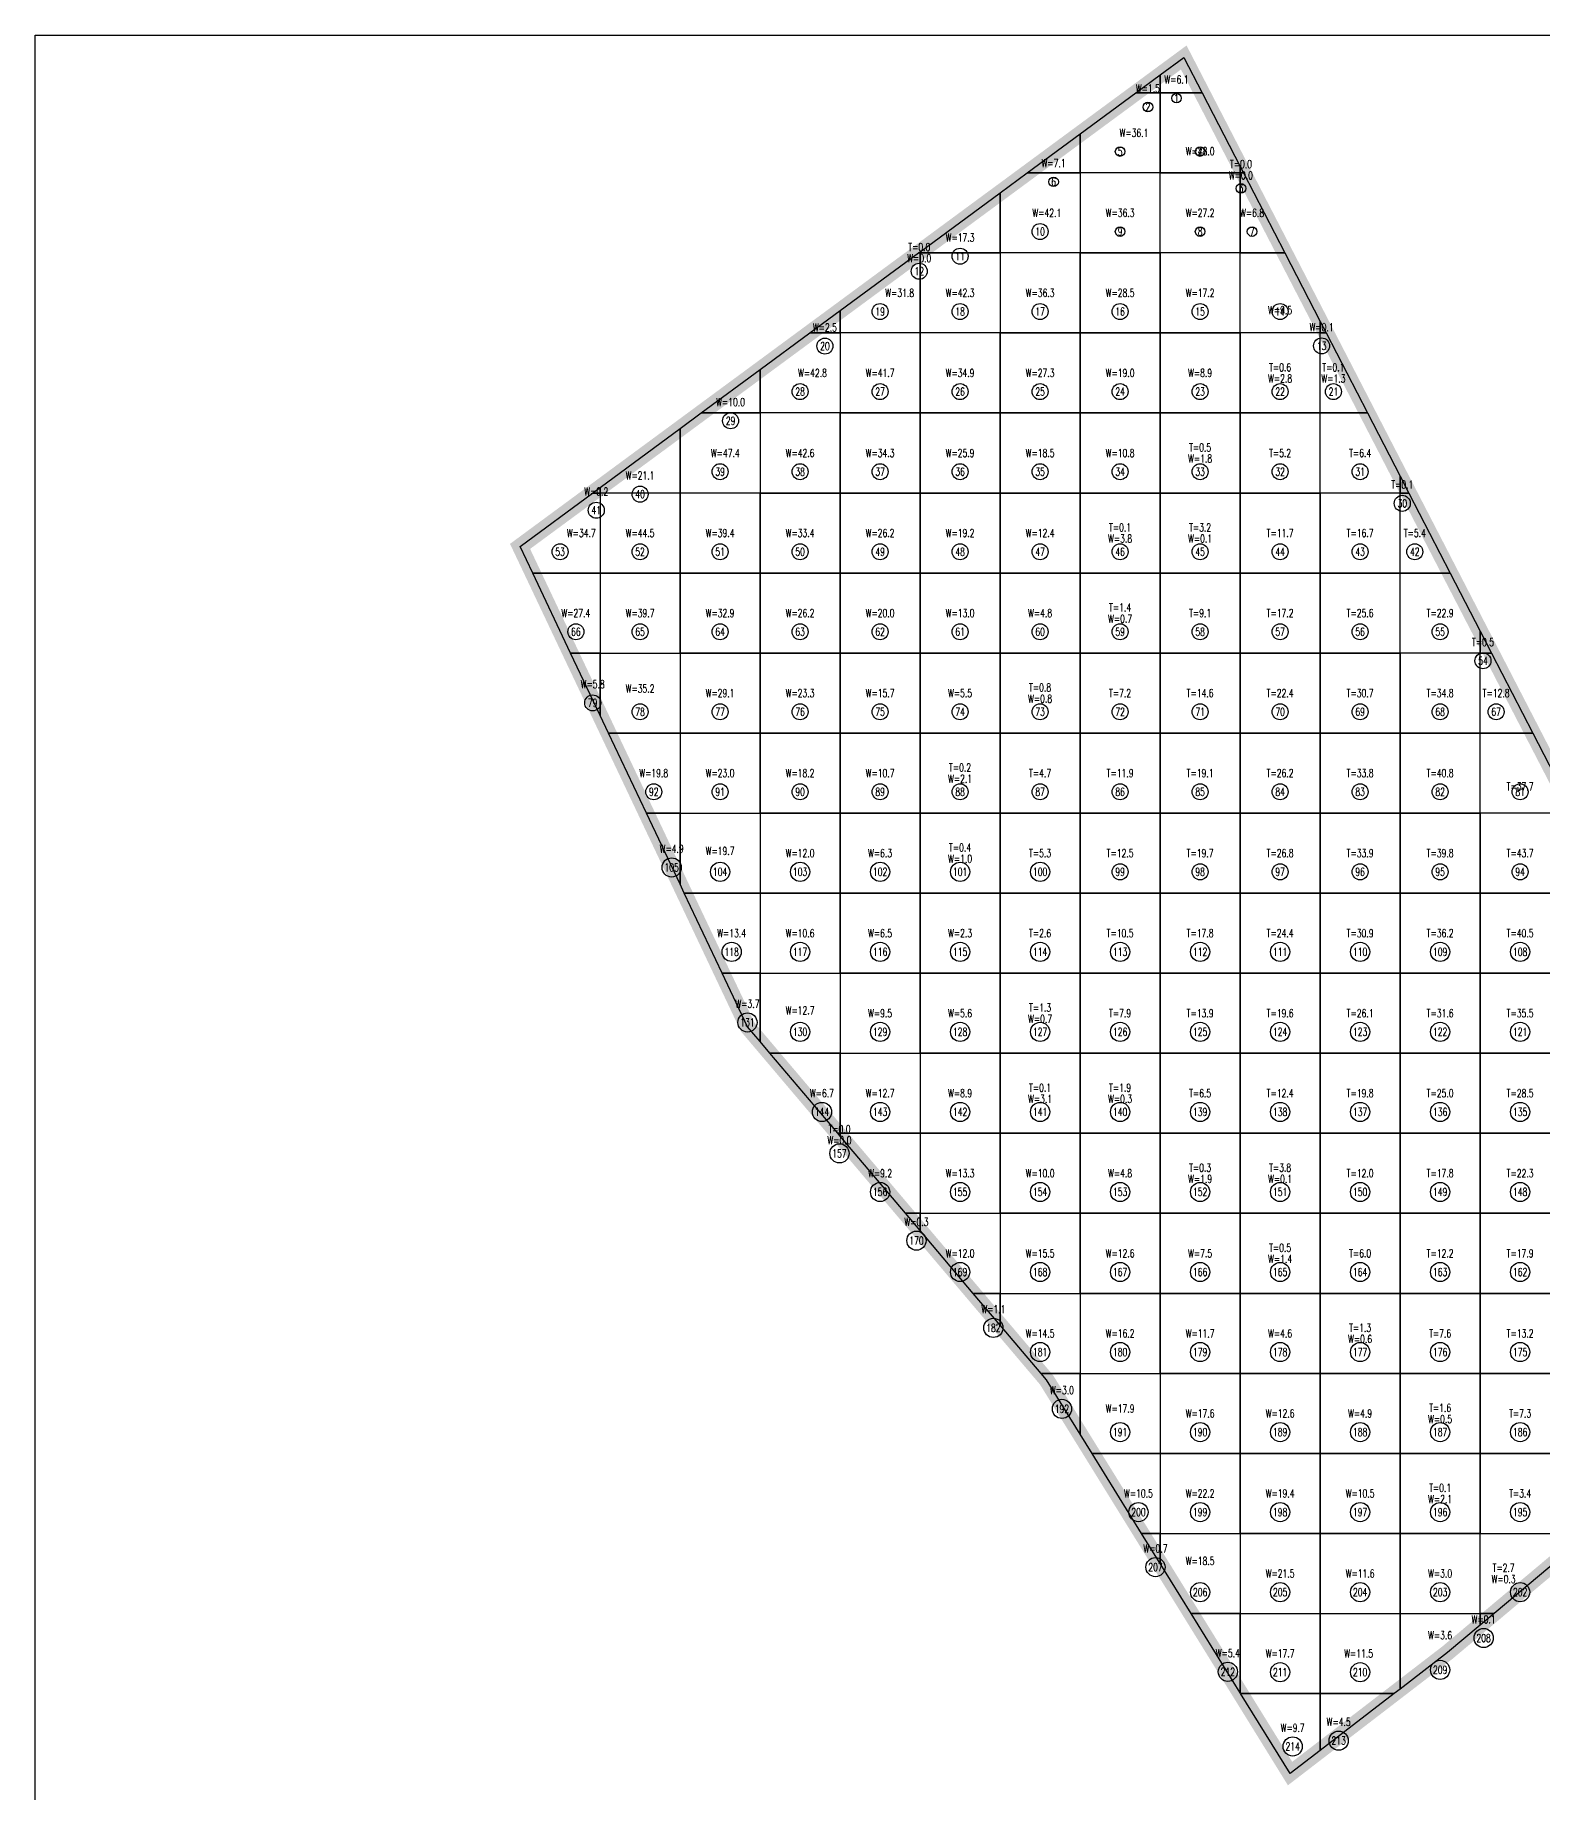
# Model space of a CAD drawing. Extents: x 4283 to 40403, y 1134 to 1764.
# Drawn here: x 20743.5 to 20829.1, y 1572.5 to 1672.4 of the extents above; entities that cross this region are included whole.
import ezdxf
from ezdxf.enums import TextEntityAlignment as Align

# ---------------------------------------------------------------- set-up
doc = ezdxf.new("R2010")
doc.units = 0
for name, color, linetype in [('tdz_25-2方格网', 2, 'Continuous'), ('tdz_25-2方格网计算', 7, 'Continuous'), ('tdz_土方计算图', 7, 'Continuous'), ('tdz_格田', 6, 'Continuous')]:
    doc.layers.add(name, color=color, linetype=linetype)
doc.styles.add('GLandNum', font='txt_____.ttf', dxfattribs={"width": 0.7, "height": 0.5})

msp = doc.modelspace()

# ---------------------------------------------------------------- linework, layer by layer
at = {"layer": 'tdz_25-2方格网', "linetype": 'Continuous'}
for points in [[(20809.755, 1669.08, 3089.878), (20807.374, 1669.08, 3090.095), (20807.374, 1670.1, 3090.1), (20808.717, 1671.089, 3090)], [(20807.374, 1670.1, 3090.1), (20807.374, 1669.08, 3090.095), (20805.989, 1669.08, 3090.204)], [(20805.989, 1669.08, 3090.204), (20807.374, 1669.08, 3090.095), (20807.374, 1664.535, 3090.041), (20802.828, 1664.535, 3090.433), (20802.828, 1666.753, 3090.439)], [(20811.919, 1664.893, 3089.625), (20811.919, 1664.535, 3089.595), (20807.374, 1664.535, 3090.041), (20807.374, 1669.08, 3090.095), (20809.755, 1669.08, 3089.878)], [(20802.828, 1666.753, 3090.439), (20802.828, 1664.535, 3090.433), (20799.816, 1664.535, 3090.663)], [(20799.816, 1664.535, 3090.663), (20802.828, 1664.535, 3090.433), (20802.828, 1659.989, 3090.39), (20798.283, 1659.989, 3090.769), (20798.283, 1663.405, 3090.777)], [(20802.828, 1664.535, 3090.433), (20802.828, 1659.989, 3090.39), (20807.374, 1659.989, 3089.944), (20807.374, 1664.535, 3090.041)], [(20807.374, 1659.989, 3089.944), (20807.374, 1664.535, 3090.041), (20811.919, 1664.535, 3089.595), (20811.919, 1659.989, 3089.178)], [(20812.104, 1664.535, 3089.604), (20811.919, 1664.535, 3089.595), (20811.919, 1664.893, 3089.625)], [(20811.919, 1664.535, 3089.595), (20812.104, 1664.535, 3089.604), (20814.454, 1659.989, 3089.329), (20811.919, 1659.989, 3089.178)], [(20798.283, 1663.405, 3090.777), (20798.283, 1659.989, 3090.769), (20793.737, 1659.989, 3091.118), (20793.737, 1660.058, 3091.116)], [(20793.644, 1659.989, 3091.123), (20793.737, 1659.989, 3091.118), (20793.737, 1655.444, 3091.105), (20789.192, 1655.444, 3091.46), (20789.192, 1656.711, 3091.455)], [(20793.737, 1660.058, 3091.116), (20793.737, 1659.989, 3091.118), (20793.644, 1659.989, 3091.123)], [(20793.737, 1655.444, 3091.105), (20793.737, 1659.989, 3091.118), (20798.283, 1659.989, 3090.769), (20798.283, 1655.444, 3090.739)], [(20798.283, 1659.989, 3090.769), (20798.283, 1655.444, 3090.739), (20802.828, 1655.444, 3090.233), (20802.828, 1659.989, 3090.39)], [(20802.828, 1659.989, 3090.39), (20802.828, 1655.444, 3090.233), (20807.374, 1655.444, 3089.713), (20807.374, 1659.989, 3089.944)], [(20807.374, 1659.989, 3089.944), (20807.374, 1655.444, 3089.713), (20811.919, 1655.444, 3089.063), (20811.919, 1659.989, 3089.178)], [(20816.465, 1656.098, 3089.094), (20816.465, 1655.444, 3089.045), (20811.919, 1655.444, 3089.063), (20811.919, 1659.989, 3089.178), (20814.454, 1659.989, 3089.329)], [(20789.192, 1656.711, 3091.455), (20789.192, 1655.444, 3091.46), (20787.471, 1655.444, 3091.582)], [(20787.471, 1655.444, 3091.582), (20789.192, 1655.444, 3091.46), (20789.192, 1650.898, 3091.419), (20784.647, 1650.898, 3091.929), (20784.647, 1653.364, 3091.779)], [(20789.192, 1655.444, 3091.46), (20789.192, 1650.898, 3091.419), (20793.737, 1650.898, 3091.003), (20793.737, 1655.444, 3091.105)], [(20793.737, 1655.444, 3091.105), (20793.737, 1650.898, 3091.003), (20798.283, 1650.898, 3090.421), (20798.283, 1655.444, 3090.739)], [(20798.283, 1655.444, 3090.739), (20798.283, 1650.898, 3090.421), (20802.828, 1650.898, 3090.037), (20802.828, 1655.444, 3090.233)], [(20802.828, 1655.444, 3090.233), (20802.828, 1650.898, 3090.037), (20807.374, 1650.898, 3089.51), (20807.374, 1655.444, 3089.713)], [(20807.374, 1655.444, 3089.713), (20807.374, 1650.898, 3089.51), (20811.919, 1650.898, 3089.008), (20811.919, 1655.444, 3089.063)], [(20811.919, 1655.444, 3089.063), (20811.919, 1650.898, 3089.008), (20816.465, 1650.898, 3088.5), (20816.465, 1655.444, 3089.045)], [(20816.803, 1655.444, 3089.055), (20816.465, 1655.444, 3089.045), (20816.465, 1656.098, 3089.094)], [(20816.465, 1655.444, 3089.045), (20816.803, 1655.444, 3089.055), (20819.152, 1650.898, 3088.78), (20816.465, 1650.898, 3088.5)], [(20784.647, 1653.364, 3091.779), (20784.647, 1650.898, 3091.929), (20781.298, 1650.898, 3092.012)], [(20781.298, 1650.898, 3092.012), (20784.647, 1650.898, 3091.929), (20784.647, 1646.353, 3091.782), (20780.101, 1646.353, 3092.033), (20780.101, 1650.017, 3092.095)], [(20784.647, 1650.898, 3091.929), (20784.647, 1646.353, 3091.782), (20789.192, 1646.353, 3091.308), (20789.192, 1650.898, 3091.419)], [(20789.192, 1650.898, 3091.419), (20789.192, 1646.353, 3091.308), (20793.737, 1646.353, 3090.779), (20793.737, 1650.898, 3091.003)], [(20793.737, 1650.898, 3091.003), (20793.737, 1646.353, 3090.779), (20798.283, 1646.353, 3090.36), (20798.283, 1650.898, 3090.421)], [(20798.283, 1650.898, 3090.421), (20798.283, 1646.353, 3090.36), (20802.828, 1646.353, 3089.938), (20802.828, 1650.898, 3090.037)], [(20802.828, 1650.898, 3090.037), (20802.828, 1646.353, 3089.938), (20807.374, 1646.353, 3089.415), (20807.374, 1650.898, 3089.51)], [(20807.374, 1650.898, 3089.51), (20807.374, 1646.353, 3089.415), (20811.919, 1646.353, 3088.955), (20811.919, 1650.898, 3089.008)], [(20811.919, 1650.898, 3089.008), (20811.919, 1646.353, 3088.955), (20816.465, 1646.353, 3088.48), (20816.465, 1650.898, 3088.5)], [(20821.01, 1647.303, 3088.563), (20821.01, 1646.353, 3088.494), (20816.465, 1646.353, 3088.48), (20816.465, 1650.898, 3088.5), (20819.152, 1650.898, 3088.78)], [(20780.101, 1650.017, 3092.095), (20780.101, 1646.353, 3092.033), (20775.556, 1646.353, 3092.401), (20775.556, 1646.669, 3092.411)], [(20821.501, 1646.353, 3088.505), (20821.01, 1646.353, 3088.494), (20821.01, 1647.303, 3088.563)], [(20775.126, 1646.353, 3092.441), (20775.556, 1646.353, 3092.401), (20775.556, 1641.807, 3092.376), (20771.728, 1641.807, 3092.677), (20771.01, 1643.322, 3092.727)], [(20775.556, 1646.669, 3092.411), (20775.556, 1646.353, 3092.401), (20775.126, 1646.353, 3092.441)], [(20775.556, 1646.353, 3092.401), (20775.556, 1641.807, 3092.376), (20780.101, 1641.807, 3091.976), (20780.101, 1646.353, 3092.033)], [(20780.101, 1646.353, 3092.033), (20780.101, 1641.807, 3091.976), (20784.647, 1641.807, 3091.513), (20784.647, 1646.353, 3091.782)], [(20784.647, 1646.353, 3091.782), (20784.647, 1641.807, 3091.513), (20789.192, 1641.807, 3091.11), (20789.192, 1646.353, 3091.308)], [(20789.192, 1646.353, 3091.308), (20789.192, 1641.807, 3091.11), (20793.737, 1641.807, 3090.736), (20793.737, 1646.353, 3090.779)], [(20793.737, 1646.353, 3090.779), (20793.737, 1641.807, 3090.736), (20798.283, 1641.807, 3090.31), (20798.283, 1646.353, 3090.36)], [(20798.283, 1646.353, 3090.36), (20798.283, 1641.807, 3090.31), (20802.828, 1641.807, 3089.866), (20802.828, 1646.353, 3089.938)], [(20802.828, 1646.353, 3089.938), (20802.828, 1641.807, 3089.866), (20807.374, 1641.807, 3089.383), (20807.374, 1646.353, 3089.415)], [(20807.374, 1646.353, 3089.415), (20807.374, 1641.807, 3089.383), (20811.919, 1641.807, 3088.903), (20811.919, 1646.353, 3088.955)], [(20811.919, 1646.353, 3088.955), (20811.919, 1641.807, 3088.903), (20816.465, 1641.807, 3088.435), (20816.465, 1646.353, 3088.48)], [(20816.465, 1646.353, 3088.48), (20816.465, 1641.807, 3088.435), (20821.01, 1641.807, 3087.913), (20821.01, 1646.353, 3088.494)], [(20821.01, 1646.353, 3088.494), (20821.501, 1646.353, 3088.505), (20823.851, 1641.807, 3088.23), (20821.01, 1641.807, 3087.913)], [(20771.728, 1641.807, 3092.677), (20775.556, 1641.807, 3092.376), (20775.556, 1637.262, 3092.375), (20773.881, 1637.262, 3092.525)], [(20775.556, 1641.807, 3092.376), (20775.556, 1637.262, 3092.375), (20780.101, 1637.262, 3091.952), (20780.101, 1641.807, 3091.976)], [(20780.101, 1641.807, 3091.976), (20780.101, 1637.262, 3091.952), (20784.647, 1637.262, 3091.528), (20784.647, 1641.807, 3091.513)], [(20784.647, 1641.807, 3091.513), (20784.647, 1637.262, 3091.528), (20789.192, 1637.262, 3091.119), (20789.192, 1641.807, 3091.11)], [(20789.192, 1641.807, 3091.11), (20789.192, 1637.262, 3091.119), (20793.737, 1637.262, 3090.673), (20793.737, 1641.807, 3090.736)], [(20793.737, 1641.807, 3090.736), (20793.737, 1637.262, 3090.673), (20798.283, 1637.262, 3090.165), (20798.283, 1641.807, 3090.31)], [(20798.283, 1641.807, 3090.31), (20798.283, 1637.262, 3090.165), (20802.828, 1637.262, 3089.785), (20802.828, 1641.807, 3089.866)], [(20802.828, 1641.807, 3089.866), (20802.828, 1637.262, 3089.785), (20807.374, 1637.262, 3089.337), (20807.374, 1641.807, 3089.383)], [(20807.374, 1641.807, 3089.383), (20807.374, 1637.262, 3089.337), (20811.919, 1637.262, 3088.859), (20811.919, 1641.807, 3088.903)], [(20811.919, 1641.807, 3088.903), (20811.919, 1637.262, 3088.859), (20816.465, 1637.262, 3088.389), (20816.465, 1641.807, 3088.435)], [(20816.465, 1641.807, 3088.435), (20816.465, 1637.262, 3088.389), (20821.01, 1637.262, 3087.889), (20821.01, 1641.807, 3087.913)], [(20825.556, 1638.508, 3088.031), (20825.556, 1637.262, 3087.944), (20821.01, 1637.262, 3087.889), (20821.01, 1641.807, 3087.913), (20823.851, 1641.807, 3088.23)], [(20826.2, 1637.262, 3087.955), (20825.556, 1637.262, 3087.944), (20825.556, 1638.508, 3088.031)], [(20773.881, 1637.262, 3092.525), (20775.556, 1637.262, 3092.375), (20775.556, 1633.726, 3092.407)], [(20775.556, 1633.726, 3092.407), (20775.556, 1637.262, 3092.375), (20780.101, 1637.262, 3091.952), (20780.101, 1632.716, 3091.931), (20776.034, 1632.716, 3092.374)], [(20780.101, 1637.262, 3091.952), (20780.101, 1632.716, 3091.931), (20784.647, 1632.716, 3091.602), (20784.647, 1637.262, 3091.528)], [(20784.647, 1637.262, 3091.528), (20784.647, 1632.716, 3091.602), (20789.192, 1632.716, 3091.194), (20789.192, 1637.262, 3091.119)], [(20789.192, 1637.262, 3091.119), (20789.192, 1632.716, 3091.194), (20793.737, 1632.716, 3090.632), (20793.737, 1637.262, 3090.673)], [(20793.737, 1637.262, 3090.673), (20793.737, 1632.716, 3090.632), (20798.283, 1632.716, 3090.133), (20798.283, 1637.262, 3090.165)], [(20798.283, 1637.262, 3090.165), (20798.283, 1632.716, 3090.133), (20802.828, 1632.716, 3089.711), (20802.828, 1637.262, 3089.785)], [(20802.828, 1637.262, 3089.785), (20802.828, 1632.716, 3089.711), (20807.374, 1632.716, 3089.269), (20807.374, 1637.262, 3089.337)], [(20807.374, 1637.262, 3089.337), (20807.374, 1632.716, 3089.269), (20811.919, 1632.716, 3088.83), (20811.919, 1637.262, 3088.859)], [(20811.919, 1637.262, 3088.859), (20811.919, 1632.716, 3088.83), (20816.465, 1632.716, 3088.344), (20816.465, 1637.262, 3088.389)], [(20816.465, 1637.262, 3088.389), (20816.465, 1632.716, 3088.344), (20821.01, 1632.716, 3087.867), (20821.01, 1637.262, 3087.889)], [(20821.01, 1637.262, 3087.889), (20821.01, 1632.716, 3087.867), (20825.556, 1632.716, 3087.469), (20825.556, 1637.262, 3087.944)], [(20825.556, 1637.262, 3087.944), (20826.2, 1637.262, 3087.955), (20828.549, 1632.716, 3087.681), (20825.556, 1632.716, 3087.469)], [(20776.034, 1632.716, 3092.374), (20780.101, 1632.716, 3091.931), (20780.101, 1628.171, 3091.788), (20778.187, 1628.171, 3092.223)], [(20780.101, 1632.716, 3091.931), (20780.101, 1628.171, 3091.788), (20784.647, 1628.171, 3091.418), (20784.647, 1632.716, 3091.602)], [(20784.647, 1632.716, 3091.602), (20784.647, 1628.171, 3091.418), (20789.192, 1628.171, 3091.097), (20789.192, 1632.716, 3091.194)], [(20789.192, 1632.716, 3091.194), (20789.192, 1628.171, 3091.097), (20793.737, 1628.171, 3090.564), (20793.737, 1632.716, 3090.632)], [(20793.737, 1632.716, 3090.632), (20793.737, 1628.171, 3090.564), (20798.283, 1628.171, 3090.169), (20798.283, 1632.716, 3090.133)], [(20798.283, 1632.716, 3090.133), (20798.283, 1628.171, 3090.169), (20802.828, 1628.171, 3089.782), (20802.828, 1632.716, 3089.711)], [(20802.828, 1632.716, 3089.711), (20802.828, 1628.171, 3089.782), (20807.374, 1628.171, 3089.245), (20807.374, 1632.716, 3089.269)], [(20807.374, 1632.716, 3089.269), (20807.374, 1628.171, 3089.245), (20811.919, 1628.171, 3088.896), (20811.919, 1632.716, 3088.83)], [(20811.919, 1632.716, 3088.83), (20811.919, 1628.171, 3088.896), (20816.465, 1628.171, 3088.413), (20816.465, 1632.716, 3088.344)], [(20816.465, 1632.716, 3088.344), (20816.465, 1628.171, 3088.413), (20821.01, 1628.171, 3088.017), (20821.01, 1632.716, 3087.867)], [(20821.01, 1632.716, 3087.867), (20821.01, 1628.171, 3088.017), (20825.556, 1628.171, 3087.544), (20825.556, 1632.716, 3087.469)], [(20830.101, 1629.713, 3087.499), (20830.101, 1628.171, 3087.39), (20825.556, 1628.171, 3087.544), (20825.556, 1632.716, 3087.469), (20828.549, 1632.716, 3087.681)], [(20778.187, 1628.171, 3092.223), (20780.101, 1628.171, 3091.788), (20780.101, 1624.131, 3092.088)], [(20780.101, 1624.131, 3092.088), (20780.101, 1628.171, 3091.788), (20784.647, 1628.171, 3091.418), (20784.647, 1623.625, 3091.468), (20780.34, 1623.625, 3092.071)], [(20784.647, 1628.171, 3091.418), (20784.647, 1623.625, 3091.468), (20789.192, 1623.625, 3091.017), (20789.192, 1628.171, 3091.097)], [(20789.192, 1628.171, 3091.097), (20789.192, 1623.625, 3091.017), (20793.737, 1623.625, 3090.765), (20793.737, 1628.171, 3090.564)], [(20793.737, 1628.171, 3090.564), (20793.737, 1623.625, 3090.765), (20798.283, 1623.625, 3090.393), (20798.283, 1628.171, 3090.169)], [(20798.283, 1628.171, 3090.169), (20798.283, 1623.625, 3090.393), (20802.828, 1623.625, 3089.958), (20802.828, 1628.171, 3089.782)], [(20802.828, 1628.171, 3089.782), (20802.828, 1623.625, 3089.958), (20807.374, 1623.625, 3089.541), (20807.374, 1628.171, 3089.245)], [(20807.374, 1628.171, 3089.245), (20807.374, 1623.625, 3089.541), (20811.919, 1623.625, 3089.072), (20811.919, 1628.171, 3088.896)], [(20811.919, 1628.171, 3088.896), (20811.919, 1623.625, 3089.072), (20816.465, 1623.625, 3088.613), (20816.465, 1628.171, 3088.413)], [(20816.465, 1628.171, 3088.413), (20816.465, 1623.625, 3088.613), (20821.01, 1623.625, 3088.192), (20821.01, 1628.171, 3088.017)], [(20821.01, 1628.171, 3088.017), (20821.01, 1623.625, 3088.192), (20825.556, 1623.625, 3087.894), (20825.556, 1628.171, 3087.544)], [(20825.556, 1628.171, 3087.544), (20825.556, 1623.625, 3087.894), (20830.101, 1623.625, 3087.515), (20830.101, 1628.171, 3087.39)], [(20780.34, 1623.625, 3092.071), (20784.647, 1623.625, 3091.468), (20784.647, 1619.08, 3091.634), (20782.494, 1619.08, 3091.92)], [(20784.647, 1623.625, 3091.468), (20784.647, 1619.08, 3091.634), (20789.192, 1619.08, 3091.294), (20789.192, 1623.625, 3091.017)], [(20789.192, 1623.625, 3091.017), (20789.192, 1619.08, 3091.294), (20793.737, 1619.08, 3090.997), (20793.737, 1623.625, 3090.765)], [(20793.737, 1623.625, 3090.765), (20793.737, 1619.08, 3090.997), (20798.283, 1619.08, 3090.65), (20798.283, 1623.625, 3090.393)], [(20798.283, 1623.625, 3090.393), (20798.283, 1619.08, 3090.65), (20802.828, 1619.08, 3090.22), (20802.828, 1623.625, 3089.958)], [(20802.828, 1623.625, 3089.958), (20802.828, 1619.08, 3090.22), (20807.374, 1619.08, 3089.704), (20807.374, 1623.625, 3089.541)], [(20807.374, 1623.625, 3089.541), (20807.374, 1619.08, 3089.704), (20811.919, 1619.08, 3089.32), (20811.919, 1623.625, 3089.072)], [(20811.919, 1623.625, 3089.072), (20811.919, 1619.08, 3089.32), (20816.465, 1619.08, 3088.938), (20816.465, 1623.625, 3088.613)], [(20816.465, 1623.625, 3088.613), (20816.465, 1619.08, 3088.938), (20821.01, 1619.08, 3088.528), (20821.01, 1623.625, 3088.192)], [(20821.01, 1623.625, 3088.192), (20821.01, 1619.08, 3088.528), (20825.556, 1619.08, 3088.153), (20825.556, 1623.625, 3087.894)], [(20825.556, 1623.625, 3087.894), (20825.556, 1619.08, 3088.153), (20830.101, 1619.08, 3087.852), (20830.101, 1623.625, 3087.515)], [(20782.494, 1619.08, 3091.92), (20784.647, 1619.08, 3091.634), (20784.647, 1615.193, 3091.819), (20783.939, 1616.028, 3091.818)], [(20784.647, 1615.193, 3091.819), (20784.647, 1619.08, 3091.634), (20789.192, 1619.08, 3091.294), (20789.192, 1614.535, 3091.57), (20785.205, 1614.535, 3091.82)], [(20789.192, 1619.08, 3091.294), (20789.192, 1614.535, 3091.57), (20793.737, 1614.535, 3091.255), (20793.737, 1619.08, 3090.997)], [(20793.737, 1619.08, 3090.997), (20793.737, 1614.535, 3091.255), (20798.283, 1614.535, 3090.922), (20798.283, 1619.08, 3090.65)], [(20798.283, 1619.08, 3090.65), (20798.283, 1614.535, 3090.922), (20802.828, 1614.535, 3090.421), (20802.828, 1619.08, 3090.22)], [(20802.828, 1619.08, 3090.22), (20802.828, 1614.535, 3090.421), (20807.374, 1614.535, 3090.055), (20807.374, 1619.08, 3089.704)], [(20807.374, 1619.08, 3089.704), (20807.374, 1614.535, 3090.055), (20811.919, 1614.535, 3089.722), (20811.919, 1619.08, 3089.32)], [(20811.919, 1619.08, 3089.32), (20811.919, 1614.535, 3089.722), (20816.465, 1614.535, 3089.265), (20816.465, 1619.08, 3088.938)], [(20816.465, 1619.08, 3088.938), (20816.465, 1614.535, 3089.265), (20821.01, 1614.535, 3088.835), (20821.01, 1619.08, 3088.528)], [(20821.01, 1619.08, 3088.528), (20821.01, 1614.535, 3088.835), (20825.556, 1614.535, 3088.534), (20825.556, 1619.08, 3088.153)], [(20825.556, 1619.08, 3088.153), (20825.556, 1614.535, 3088.534), (20830.101, 1614.535, 3088.204), (20830.101, 1619.08, 3087.852)], [(20785.205, 1614.535, 3091.82), (20789.192, 1614.535, 3091.57), (20789.192, 1609.989, 3091.824), (20789.056, 1609.989, 3091.824)], [(20789.192, 1609.989, 3091.824), (20789.192, 1614.535, 3091.57), (20793.737, 1614.535, 3091.255), (20793.737, 1609.989, 3091.538)], [(20793.737, 1614.535, 3091.255), (20793.737, 1609.989, 3091.538), (20798.283, 1609.989, 3091.197), (20798.283, 1614.535, 3090.922)], [(20798.283, 1614.535, 3090.922), (20798.283, 1609.989, 3091.197), (20802.828, 1609.989, 3090.846), (20802.828, 1614.535, 3090.421)], [(20802.828, 1614.535, 3090.421), (20802.828, 1609.989, 3090.846), (20807.374, 1609.989, 3090.513), (20807.374, 1614.535, 3090.055)], [(20807.374, 1614.535, 3090.055), (20807.374, 1609.989, 3090.513), (20811.919, 1609.989, 3090.187), (20811.919, 1614.535, 3089.722)], [(20811.919, 1614.535, 3089.722), (20811.919, 1609.989, 3090.187), (20816.465, 1609.989, 3089.727), (20816.465, 1614.535, 3089.265)], [(20816.465, 1614.535, 3089.265), (20816.465, 1609.989, 3089.727), (20821.01, 1609.989, 3089.267), (20821.01, 1614.535, 3088.835)], [(20821.01, 1614.535, 3088.835), (20821.01, 1609.989, 3089.267), (20825.556, 1609.989, 3088.976), (20825.556, 1614.535, 3088.534)], [(20825.556, 1614.535, 3088.534), (20825.556, 1609.989, 3088.976), (20830.101, 1609.989, 3088.647), (20830.101, 1614.535, 3088.204)], [(20789.056, 1609.989, 3091.824), (20789.192, 1609.989, 3091.824), (20789.192, 1609.828, 3091.824)], [(20789.192, 1609.828, 3091.824), (20789.192, 1609.989, 3091.824), (20793.737, 1609.989, 3091.538), (20793.737, 1605.444, 3091.825), (20792.907, 1605.444, 3091.828)], [(20793.737, 1609.989, 3091.538), (20793.737, 1605.444, 3091.825), (20798.283, 1605.444, 3091.59), (20798.283, 1609.989, 3091.197)], [(20798.283, 1609.989, 3091.197), (20798.283, 1605.444, 3091.59), (20802.828, 1605.444, 3091.309), (20802.828, 1609.989, 3090.846)], [(20802.828, 1609.989, 3090.846), (20802.828, 1605.444, 3091.309), (20807.374, 1605.444, 3090.962), (20807.374, 1609.989, 3090.513)], [(20807.374, 1609.989, 3090.513), (20807.374, 1605.444, 3090.962), (20811.919, 1605.444, 3090.601), (20811.919, 1609.989, 3090.187)], [(20811.919, 1609.989, 3090.187), (20811.919, 1605.444, 3090.601), (20816.465, 1605.444, 3090.135), (20816.465, 1609.989, 3089.727)], [(20816.465, 1609.989, 3089.727), (20816.465, 1605.444, 3090.135), (20821.01, 1605.444, 3089.7), (20821.01, 1609.989, 3089.267)], [(20821.01, 1609.989, 3089.267), (20821.01, 1605.444, 3089.7), (20825.556, 1605.444, 3089.317), (20825.556, 1609.989, 3088.976)], [(20825.556, 1609.989, 3088.976), (20825.556, 1605.444, 3089.317), (20830.101, 1605.444, 3088.93), (20830.101, 1609.989, 3088.647)], [(20792.907, 1605.444, 3091.828), (20793.737, 1605.444, 3091.825), (20793.737, 1604.463, 3091.829)], [(20793.737, 1604.463, 3091.829), (20793.737, 1605.444, 3091.825), (20798.283, 1605.444, 3091.59), (20798.283, 1600.898, 3091.825), (20796.758, 1600.898, 3091.833)], [(20798.283, 1605.444, 3091.59), (20798.283, 1600.898, 3091.825), (20802.828, 1600.898, 3091.615), (20802.828, 1605.444, 3091.309)], [(20802.828, 1605.444, 3091.309), (20802.828, 1600.898, 3091.615), (20807.374, 1600.898, 3091.308), (20807.374, 1605.444, 3090.962)], [(20807.374, 1605.444, 3090.962), (20807.374, 1600.898, 3091.308), (20811.919, 1600.898, 3090.859), (20811.919, 1605.444, 3090.601)], [(20811.919, 1605.444, 3090.601), (20811.919, 1600.898, 3090.859), (20816.465, 1600.898, 3090.437), (20816.465, 1605.444, 3090.135)], [(20816.465, 1605.444, 3090.135), (20816.465, 1600.898, 3090.437), (20821.01, 1600.898, 3090.028), (20821.01, 1605.444, 3089.7)], [(20821.01, 1605.444, 3089.7), (20821.01, 1600.898, 3090.028), (20825.556, 1600.898, 3089.629), (20825.556, 1605.444, 3089.317)], [(20825.556, 1605.444, 3089.317), (20825.556, 1600.898, 3089.629), (20830.101, 1600.898, 3089.235), (20830.101, 1605.444, 3088.93)], [(20796.758, 1600.898, 3091.833), (20798.283, 1600.898, 3091.825), (20798.283, 1599.098, 3091.834)], [(20798.283, 1599.098, 3091.834), (20798.283, 1600.898, 3091.825), (20802.828, 1600.898, 3091.615), (20802.828, 1596.353, 3091.825), (20800.609, 1596.353, 3091.836)], [(20802.828, 1600.898, 3091.615), (20802.828, 1596.353, 3091.825), (20807.374, 1596.353, 3091.575), (20807.374, 1600.898, 3091.308)], [(20807.374, 1600.898, 3091.308), (20807.374, 1596.353, 3091.575), (20811.919, 1596.353, 3091.198), (20811.919, 1600.898, 3090.859)], [(20811.919, 1600.898, 3090.859), (20811.919, 1596.353, 3091.198), (20816.465, 1596.353, 3090.822), (20816.465, 1600.898, 3090.437)], [(20816.465, 1600.898, 3090.437), (20816.465, 1596.353, 3090.822), (20821.01, 1596.353, 3090.341), (20821.01, 1600.898, 3090.028)], [(20821.01, 1600.898, 3090.028), (20821.01, 1596.353, 3090.341), (20825.556, 1596.353, 3089.95), (20825.556, 1600.898, 3089.629)], [(20825.556, 1600.898, 3089.629), (20825.556, 1596.353, 3089.95), (20830.101, 1596.353, 3089.586), (20830.101, 1600.898, 3089.235)], [(20800.609, 1596.353, 3091.836), (20802.828, 1596.353, 3091.825), (20802.828, 1592.901, 3091.851), (20800.92, 1595.986, 3091.837)], [(20802.828, 1592.901, 3091.851), (20802.828, 1596.353, 3091.825), (20807.374, 1596.353, 3091.575), (20807.374, 1591.807, 3092.002), (20803.505, 1591.807, 3091.855)], [(20807.374, 1596.353, 3091.575), (20807.374, 1591.807, 3092.002), (20811.919, 1591.807, 3091.628), (20811.919, 1596.353, 3091.198)], [(20811.919, 1596.353, 3091.198), (20811.919, 1591.807, 3091.628), (20816.465, 1591.807, 3091.29), (20816.465, 1596.353, 3090.822)], [(20816.465, 1596.353, 3090.822), (20816.465, 1591.807, 3091.29), (20821.01, 1591.807, 3090.777), (20821.01, 1596.353, 3090.341)], [(20821.01, 1596.353, 3090.341), (20821.01, 1591.807, 3090.777), (20825.556, 1591.807, 3090.367), (20825.556, 1596.353, 3089.95)], [(20825.556, 1596.353, 3089.95), (20825.556, 1591.807, 3090.367), (20830.101, 1591.807, 3089.96), (20830.101, 1596.353, 3089.586)], [(20803.505, 1591.807, 3091.855), (20807.374, 1591.807, 3092.002), (20807.374, 1587.262, 3091.959), (20806.318, 1587.262, 3091.875)], [(20807.374, 1591.807, 3092.002), (20807.374, 1587.262, 3091.959), (20811.919, 1587.262, 3092.078), (20811.919, 1591.807, 3091.628)], [(20811.919, 1591.807, 3091.628), (20811.919, 1587.262, 3092.078), (20816.465, 1587.262, 3091.539), (20816.465, 1591.807, 3091.29)], [(20816.465, 1591.807, 3091.29), (20816.465, 1587.262, 3091.539), (20821.01, 1587.262, 3090.9), (20821.01, 1591.807, 3090.777)], [(20821.01, 1591.807, 3090.777), (20821.01, 1587.262, 3090.9), (20825.556, 1587.262, 3090.501), (20825.556, 1591.807, 3090.367)], [(20825.556, 1591.807, 3090.367), (20825.556, 1587.262, 3090.501), (20830.101, 1587.262, 3090.204), (20830.101, 1591.807, 3089.96)], [(20806.318, 1587.262, 3091.875), (20807.374, 1587.262, 3091.959), (20807.374, 1585.556, 3091.884)], [(20807.374, 1585.556, 3091.884), (20807.374, 1587.262, 3091.959), (20811.919, 1587.262, 3092.078), (20811.919, 1582.716, 3092.116), (20809.131, 1582.716, 3091.896)], [(20811.919, 1587.262, 3092.078), (20811.919, 1582.716, 3092.116), (20816.465, 1582.716, 3091.714), (20816.465, 1587.262, 3091.539)], [(20816.465, 1587.262, 3091.539), (20816.465, 1582.716, 3091.714), (20821.01, 1582.716, 3091.121), (20821.01, 1587.262, 3090.9)], [(20821.01, 1587.262, 3090.9), (20821.01, 1582.716, 3091.121), (20825.556, 1582.716, 3090.844), (20825.556, 1587.262, 3090.501)], [(20826.349, 1582.716, 3090.796), (20825.556, 1582.716, 3090.844), (20825.556, 1587.262, 3090.501), (20830.101, 1587.262, 3090.204), (20830.101, 1585.864, 3090.315)], [(20809.131, 1582.716, 3091.896), (20811.919, 1582.716, 3092.116), (20811.919, 1578.21, 3091.916)], [(20811.919, 1578.21, 3091.916), (20811.919, 1582.716, 3092.116), (20816.465, 1582.716, 3091.714), (20816.465, 1578.171, 3091.882), (20811.943, 1578.171, 3091.916)], [(20820.675, 1578.171, 3091.407), (20816.465, 1578.171, 3091.882), (20816.465, 1582.716, 3091.714), (20821.01, 1582.716, 3091.121), (20821.01, 1578.428, 3091.377)], [(20821.01, 1578.428, 3091.377), (20821.01, 1582.716, 3091.121), (20825.556, 1582.716, 3090.844), (20825.556, 1582.051, 3090.898), (20823.697, 1580.492, 3091.136)], [(20825.556, 1582.716, 3090.844), (20826.349, 1582.716, 3090.796), (20825.556, 1582.051, 3090.898)], [(20811.943, 1578.171, 3091.916), (20816.465, 1578.171, 3091.882), (20816.465, 1574.938, 3091.784), (20814.756, 1573.625, 3091.936)], [(20816.465, 1578.171, 3091.882), (20820.675, 1578.171, 3091.407), (20816.465, 1574.938, 3091.784)]]:
    msp.add_polyline3d(points, close=True, dxfattribs=at)
at = {"layer": 'tdz_25-2方格网计算', "color": 7, "linetype": 'Continuous'}
for centre, radius in [((20806.681, 1668.274), 0.273), ((20808.305, 1668.777), 0.273), ((20805.101, 1665.747), 0.273), ((20809.647, 1665.747), 0.273), ((20801.322, 1664.028), 0.273), ((20811.966, 1663.653), 0.273), ((20800.556, 1661.201), 0.455), ((20805.101, 1661.201), 0.273), ((20809.647, 1661.201), 0.273), ((20812.599, 1661.201), 0.273), ((20796.01, 1659.8), 0.455), ((20793.691, 1658.946), 0.455), ((20791.465, 1656.656), 0.455), ((20796.01, 1656.656), 0.455), ((20800.556, 1656.656), 0.455), ((20805.101, 1656.656), 0.455), ((20809.647, 1656.656), 0.455), ((20814.192, 1656.656), 0.455), ((20788.331, 1654.7), 0.455), ((20816.549, 1654.71), 0.455), ((20786.919, 1652.11), 0.455), ((20791.465, 1652.11), 0.455), ((20796.01, 1652.11), 0.455), ((20800.556, 1652.11), 0.455), ((20805.101, 1652.11), 0.455), ((20809.647, 1652.11), 0.455), ((20814.192, 1652.11), 0.455), ((20817.221, 1652.11), 0.455), ((20782.972, 1650.454), 0.455), ((20782.374, 1647.565), 0.455), ((20786.919, 1647.565), 0.455), ((20791.465, 1647.565), 0.455), ((20796.01, 1647.565), 0.455), ((20800.556, 1647.565), 0.455), ((20805.101, 1647.565), 0.455), ((20809.647, 1647.565), 0.455), ((20814.192, 1647.565), 0.455), ((20818.737, 1647.565), 0.455), ((20777.828, 1646.287), 0.455), ((20821.133, 1645.767), 0.455), ((20775.341, 1645.371), 0.455), ((20773.283, 1643.019), 0.455), ((20777.828, 1643.019), 0.455), ((20782.374, 1643.019), 0.455), ((20786.919, 1643.019), 0.455), ((20791.465, 1643.019), 0.455), ((20796.01, 1643.019), 0.455), ((20800.556, 1643.019), 0.455), ((20805.101, 1643.019), 0.455), ((20809.647, 1643.019), 0.455), ((20814.192, 1643.019), 0.455), ((20818.737, 1643.019), 0.455), ((20821.843, 1643.019), 0.455), ((20774.18, 1638.474), 0.455), ((20777.828, 1638.474), 0.455), ((20782.374, 1638.474), 0.455), ((20786.919, 1638.474), 0.455), ((20791.465, 1638.474), 0.455), ((20796.01, 1638.474), 0.455), ((20800.556, 1638.474), 0.455), ((20805.101, 1638.474), 0.455), ((20809.647, 1638.474), 0.455), ((20814.192, 1638.474), 0.455), ((20818.737, 1638.474), 0.455), ((20823.283, 1638.474), 0.455), ((20825.717, 1636.824), 0.455), ((20775.137, 1634.434), 0.455), ((20777.828, 1633.928), 0.455), ((20782.374, 1633.928), 0.455), ((20786.919, 1633.928), 0.455), ((20791.465, 1633.928), 0.455), ((20796.01, 1633.928), 0.455), ((20800.556, 1633.928), 0.455), ((20805.101, 1633.928), 0.455), ((20809.647, 1633.928), 0.455), ((20814.192, 1633.928), 0.455), ((20818.737, 1633.928), 0.455), ((20823.283, 1633.928), 0.455), ((20826.465, 1633.928), 0.455), ((20778.606, 1629.383), 0.455), ((20782.374, 1629.383), 0.455), ((20786.919, 1629.383), 0.455), ((20791.465, 1629.383), 0.455), ((20796.01, 1629.383), 0.455), ((20800.556, 1629.383), 0.455), ((20805.101, 1629.383), 0.455), ((20809.647, 1629.383), 0.455), ((20814.192, 1629.383), 0.455), ((20818.737, 1629.383), 0.455), ((20823.283, 1629.383), 0.455), ((20827.828, 1629.383), 0.455), ((20779.623, 1625.09), 0.545), ((20782.374, 1624.838), 0.545), ((20786.919, 1624.838), 0.545), ((20791.465, 1624.838), 0.545), ((20796.01, 1624.838), 0.545), ((20800.556, 1624.838), 0.545), ((20805.101, 1624.838), 0.455), ((20809.647, 1624.838), 0.455), ((20814.192, 1624.838), 0.455), ((20818.737, 1624.838), 0.455), ((20823.283, 1624.838), 0.455), ((20827.828, 1624.838), 0.455), ((20783.032, 1620.292), 0.545), ((20786.919, 1620.292), 0.545), ((20791.465, 1620.292), 0.545), ((20796.01, 1620.292), 0.545), ((20800.556, 1620.292), 0.545), ((20805.101, 1620.292), 0.545), ((20809.647, 1620.292), 0.545), ((20814.192, 1620.292), 0.545), ((20818.737, 1620.292), 0.545), ((20823.283, 1620.292), 0.545), ((20827.828, 1620.292), 0.545), ((20783.931, 1616.285), 0.545), ((20786.919, 1615.747), 0.545), ((20791.465, 1615.747), 0.545), ((20796.01, 1615.747), 0.545), ((20800.556, 1615.747), 0.545), ((20805.101, 1615.747), 0.545), ((20809.647, 1615.747), 0.545), ((20814.192, 1615.747), 0.545), ((20818.737, 1615.747), 0.545), ((20823.283, 1615.747), 0.545), ((20827.828, 1615.747), 0.545), ((20788.161, 1611.201), 0.545), ((20791.465, 1611.201), 0.545), ((20796.01, 1611.201), 0.545), ((20800.556, 1611.201), 0.545), ((20805.101, 1611.201), 0.545), ((20809.647, 1611.201), 0.545), ((20814.192, 1611.201), 0.545), ((20818.737, 1611.201), 0.545), ((20823.283, 1611.201), 0.545), ((20827.828, 1611.201), 0.545), ((20789.158, 1608.848), 0.545), ((20791.465, 1606.656), 0.545), ((20796.01, 1606.656), 0.545), ((20800.556, 1606.656), 0.545), ((20805.101, 1606.656), 0.545), ((20809.647, 1606.656), 0.545), ((20814.192, 1606.656), 0.545), ((20818.737, 1606.656), 0.545), ((20823.283, 1606.656), 0.545), ((20827.828, 1606.656), 0.545), ((20793.53, 1603.893), 0.545), ((20796.01, 1602.11), 0.545), ((20800.556, 1602.11), 0.545), ((20805.101, 1602.11), 0.545), ((20809.647, 1602.11), 0.545), ((20814.192, 1602.11), 0.545), ((20818.737, 1602.11), 0.545), ((20823.283, 1602.11), 0.545), ((20827.828, 1602.11), 0.545), ((20797.902, 1598.937), 0.545), ((20800.556, 1597.565), 0.545), ((20805.101, 1597.565), 0.545), ((20809.647, 1597.565), 0.545), ((20814.192, 1597.565), 0.545), ((20818.737, 1597.565), 0.545), ((20823.283, 1597.565), 0.545), ((20827.828, 1597.565), 0.545), ((20801.796, 1594.337), 0.545), ((20805.101, 1593.019), 0.545), ((20809.647, 1593.019), 0.545), ((20814.192, 1593.019), 0.545), ((20818.737, 1593.019), 0.545), ((20823.283, 1593.019), 0.545), ((20827.828, 1593.019), 0.545), ((20806.143, 1588.474), 0.545), ((20809.647, 1588.474), 0.545), ((20814.192, 1588.474), 0.545), ((20818.737, 1588.474), 0.545), ((20823.283, 1588.474), 0.545), ((20827.828, 1588.474), 0.545), ((20807.11, 1585.348), 0.545), ((20809.647, 1583.928), 0.545), ((20814.192, 1583.928), 0.545), ((20818.737, 1583.928), 0.545), ((20823.283, 1583.928), 0.545), ((20827.828, 1583.928), 0.545), ((20825.754, 1581.323), 0.545), ((20811.222, 1579.403), 0.545), ((20814.192, 1579.383), 0.545), ((20818.737, 1579.383), 0.545), ((20823.283, 1579.512), 0.545), ((20814.907, 1575.166), 0.545), ((20817.517, 1575.494), 0.545)]:
    msp.add_circle(centre, radius, dxfattribs=at)
at = {"layer": 'tdz_土方计算图', "linetype": 'Continuous'}
for points in [[(20743.46, 1672.357), (20873.46, 1672.357)], [(20743.46, 1512.357), (20743.46, 1512.357), (20743.46, 1672.357), (20743.46, 1672.357)]]:
    msp.add_lwpolyline(points, dxfattribs=at)
at = {"layer": 'tdz_格田', "linetype": 'Continuous', "lineweight": 60, "const_width": 0.909}
msp.add_lwpolyline([(20814.756, 1573.625), (20800.92, 1595.986), (20783.939, 1616.028), (20771.01, 1643.322), (20808.717, 1671.089), (20845.91, 1599.125), (20823.697, 1580.492), (20814.756, 1573.625)], close=True, dxfattribs=at)

# ---------------------------------------------------------------- texts
at = {"layer": 'tdz_25-2方格网计算', "color": 173, "linetype": 'Continuous', "style": 'GLandNum', "width": 0.7}
for s, p in [('W=1.5', (20806.681, 1669.335)), ('W=6.1', (20808.305, 1669.837)), ('W=36.1', (20805.891, 1666.807)), ('W=7.1', (20801.322, 1665.089)), ('W=28.0', (20809.647, 1665.76)), ('W=0.0', (20811.966, 1664.395)), ('W=42.1', (20800.939, 1662.262)), ('W=36.3', (20805.101, 1662.262)), ('W=27.2', (20809.647, 1662.262)), ('W=6.8', (20812.599, 1662.262)), ('W=17.3', (20796.01, 1660.86)), ('W=0.0', (20793.691, 1659.688)), ('W=31.8', (20792.578, 1657.716)), ('W=42.3', (20796.01, 1657.716)), ('W=36.3', (20800.556, 1657.716)), ('W=28.5', (20805.101, 1657.716)), ('W=17.2', (20809.647, 1657.716)), ('W=9.5', (20814.192, 1656.744)), ('W=2.5', (20788.331, 1655.76)), ('W=0.1', (20816.549, 1655.771)), ('W=42.8', (20787.625, 1653.171)), ('W=41.7', (20791.465, 1653.171)), ('W=34.9', (20796.01, 1653.171)), ('W=27.3', (20800.556, 1653.171)), ('W=19.0', (20805.101, 1653.171)), ('W=8.9', (20809.647, 1653.171)), ('W=2.8', (20814.192, 1652.853)), ('W=1.3', (20817.221, 1652.853)), ('W=10.0', (20782.972, 1651.515)), ('W=47.4', (20782.673, 1648.625)), ('W=42.6', (20786.919, 1648.625)), ('W=34.3', (20791.465, 1648.625)), ('W=25.9', (20796.01, 1648.625)), ('W=18.5', (20800.556, 1648.625)), ('W=10.8', (20805.101, 1648.625)), ('W=1.8', (20809.647, 1648.307)), ('W=21.1', (20777.828, 1647.348)), ('W=0.2', (20775.341, 1646.432)), ('W=34.7', (20774.491, 1644.08)), ('W=44.5', (20777.828, 1644.08)), ('W=39.4', (20782.374, 1644.08)), ('W=33.4', (20786.919, 1644.08)), ('W=26.2', (20791.465, 1644.08)), ('W=19.2', (20796.01, 1644.08)), ('W=12.4', (20800.556, 1644.08)), ('W=3.8', (20805.101, 1643.762)), ('W=0.1', (20809.647, 1643.762)), ('W=27.4', (20774.18, 1639.535)), ('W=39.7', (20777.828, 1639.535)), ('W=32.9', (20782.374, 1639.535)), ('W=26.2', (20786.919, 1639.535)), ('W=20.0', (20791.465, 1639.535)), ('W=13.0', (20796.01, 1639.535)), ('W=4.8', (20800.556, 1639.535)), ('W=0.7', (20805.101, 1639.216)), ('W=5.8', (20775.137, 1635.494)), ('W=35.2', (20777.828, 1635.242)), ('W=29.1', (20782.374, 1634.989)), ('W=23.3', (20786.919, 1634.989)), ('W=15.7', (20791.465, 1634.989)), ('W=5.5', (20796.01, 1634.989)), ('W=0.8', (20800.556, 1634.671)), ('W=19.8', (20778.606, 1630.444)), ('W=23.0', (20782.374, 1630.444)), ('W=18.2', (20786.919, 1630.444)), ('W=10.7', (20791.465, 1630.444)), ('W=2.1', (20796.01, 1630.125)), ('W=4.9', (20779.623, 1626.151)), ('W=19.7', (20782.374, 1626.024)), ('W=12.0', (20786.919, 1625.898)), ('W=6.3', (20791.465, 1625.898)), ('W=1.0', (20796.01, 1625.58)), ('W=13.4', (20783.032, 1621.353)), ('W=10.6', (20786.919, 1621.353)), ('W=6.5', (20791.465, 1621.353)), ('W=2.3', (20796.01, 1621.353)), ('W=3.7', (20783.931, 1617.345)), ('W=12.7', (20786.919, 1616.972)), ('W=9.5', (20791.465, 1616.807)), ('W=5.6', (20796.01, 1616.807)), ('W=0.7', (20800.556, 1616.489)), ('W=6.7', (20788.161, 1612.262)), ('W=12.7', (20791.465, 1612.262)), ('W=8.9', (20796.01, 1612.262)), ('W=3.1', (20800.556, 1611.944)), ('W=0.3', (20805.101, 1611.944)), ('W=0.0', (20789.158, 1609.59)), ('W=9.2', (20791.465, 1607.716)), ('W=13.3', (20796.01, 1607.716)), ('W=10.0', (20800.556, 1607.716)), ('W=4.8', (20805.101, 1607.716)), ('W=1.9', (20809.647, 1607.398)), ('W=0.1', (20814.192, 1607.398)), ('W=0.3', (20793.53, 1604.953)), ('W=12.0', (20796.01, 1603.171)), ('W=15.5', (20800.556, 1603.171)), ('W=12.6', (20805.101, 1603.171)), ('W=7.5', (20809.647, 1603.171)), ('W=1.4', (20814.192, 1602.853)), ('W=1.1', (20797.902, 1599.998)), ('W=14.5', (20800.556, 1598.625)), ('W=16.2', (20805.101, 1598.625)), ('W=11.7', (20809.647, 1598.625)), ('W=4.6', (20814.192, 1598.625)), ('W=0.6', (20818.737, 1598.307)), ('W=3.0', (20801.796, 1595.398)), ('W=17.9', (20805.101, 1594.353)), ('W=17.6', (20809.647, 1594.08)), ('W=12.6', (20814.192, 1594.08)), ('W=4.9', (20818.737, 1594.08)), ('W=0.5', (20823.283, 1593.762)), ('W=10.5', (20806.143, 1589.535)), ('W=22.2', (20809.647, 1589.535)), ('W=19.4', (20814.192, 1589.535)), ('W=10.5', (20818.737, 1589.535)), ('W=2.1', (20823.283, 1589.216)), ('W=0.7', (20807.11, 1586.409)), ('W=18.5', (20809.647, 1585.699)), ('W=21.5', (20814.192, 1584.989)), ('W=11.6', (20818.737, 1584.989)), ('W=3.0', (20823.283, 1584.989)), ('W=0.3', (20826.89, 1584.671)), ('W=0.1', (20825.754, 1582.384)), ('W=3.6', (20823.283, 1581.478)), ('W=5.4', (20811.222, 1580.463)), ('W=17.7', (20814.192, 1580.453)), ('W=11.5', (20818.654, 1580.444)), ('W=9.7', (20814.907, 1576.226)), ('W=4.5', (20817.517, 1576.554))]:
    msp.add_text(s, height=0.4545, dxfattribs=at).set_placement(p, align=Align.MIDDLE_CENTER)
at = {"layer": 'tdz_25-2方格网计算', "color": 7, "linetype": 'Continuous', "style": 'GLandNum', "width": 0.7}
for s, height, p in [('2', 0.455, (20806.681, 1668.274)), ('1', 0.455, (20808.305, 1668.777)), ('5', 0.455, (20805.101, 1665.747)), ('4', 0.455, (20809.647, 1665.747)), ('6', 0.455, (20801.322, 1664.028)), ('3', 0.455, (20811.966, 1663.653)), ('10', 0.4545, (20800.556, 1661.201)), ('9', 0.455, (20805.101, 1661.201)), ('8', 0.455, (20809.647, 1661.201)), ('7', 0.455, (20812.599, 1661.201)), ('12', 0.4545, (20793.691, 1658.946)), ('11', 0.4545, (20796.01, 1659.8)), ('19', 0.4545, (20791.465, 1656.656)), ('18', 0.4545, (20796.01, 1656.656)), ('17', 0.4545, (20800.556, 1656.656)), ('16', 0.4545, (20805.101, 1656.656)), ('15', 0.4545, (20809.647, 1656.656)), ('14', 0.4545, (20814.192, 1656.656)), ('20', 0.4545, (20788.331, 1654.7)), ('13', 0.4545, (20816.549, 1654.71)), ('28', 0.4545, (20786.919, 1652.11)), ('27', 0.4545, (20791.465, 1652.11)), ('26', 0.4545, (20796.01, 1652.11)), ('25', 0.4545, (20800.556, 1652.11)), ('24', 0.4545, (20805.101, 1652.11)), ('23', 0.4545, (20809.647, 1652.11)), ('22', 0.4545, (20814.192, 1652.11)), ('21', 0.4545, (20817.221, 1652.11)), ('29', 0.4545, (20782.972, 1650.454)), ('39', 0.4545, (20782.374, 1647.565)), ('38', 0.4545, (20786.919, 1647.565)), ('37', 0.4545, (20791.465, 1647.565)), ('36', 0.4545, (20796.01, 1647.565)), ('35', 0.4545, (20800.556, 1647.565)), ('34', 0.4545, (20805.101, 1647.565)), ('33', 0.4545, (20809.647, 1647.565)), ('32', 0.4545, (20814.192, 1647.565)), ('31', 0.4545, (20818.737, 1647.565)), ('40', 0.4545, (20777.828, 1646.287)), ('41', 0.4545, (20775.341, 1645.371)), ('30', 0.4545, (20821.133, 1645.767)), ('53', 0.4545, (20773.283, 1643.019)), ('52', 0.4545, (20777.828, 1643.019)), ('51', 0.4545, (20782.374, 1643.019)), ('50', 0.4545, (20786.919, 1643.019)), ('49', 0.4545, (20791.465, 1643.019)), ('48', 0.4545, (20796.01, 1643.019)), ('47', 0.4545, (20800.556, 1643.019)), ('46', 0.4545, (20805.101, 1643.019)), ('45', 0.4545, (20809.647, 1643.019)), ('44', 0.4545, (20814.192, 1643.019)), ('43', 0.4545, (20818.737, 1643.019)), ('42', 0.4545, (20821.843, 1643.019)), ('66', 0.4545, (20774.18, 1638.474)), ('65', 0.4545, (20777.828, 1638.474)), ('64', 0.4545, (20782.374, 1638.474)), ('63', 0.4545, (20786.919, 1638.474)), ('62', 0.4545, (20791.465, 1638.474)), ('61', 0.4545, (20796.01, 1638.474)), ('60', 0.4545, (20800.556, 1638.474)), ('59', 0.4545, (20805.101, 1638.474)), ('58', 0.4545, (20809.647, 1638.474)), ('57', 0.4545, (20814.192, 1638.474)), ('56', 0.4545, (20818.737, 1638.474)), ('55', 0.4545, (20823.283, 1638.474)), ('54', 0.4545, (20825.717, 1636.824)), ('79', 0.4545, (20775.137, 1634.434)), ('78', 0.4545, (20777.828, 1633.928)), ('77', 0.4545, (20782.374, 1633.928)), ('76', 0.4545, (20786.919, 1633.928)), ('75', 0.4545, (20791.465, 1633.928)), ('74', 0.4545, (20796.01, 1633.928)), ('73', 0.4545, (20800.556, 1633.928)), ('72', 0.4545, (20805.101, 1633.928)), ('71', 0.4545, (20809.647, 1633.928)), ('70', 0.4545, (20814.192, 1633.928)), ('69', 0.4545, (20818.737, 1633.928)), ('68', 0.4545, (20823.283, 1633.928)), ('67', 0.4545, (20826.465, 1633.928)), ('92', 0.4545, (20778.606, 1629.383)), ('91', 0.4545, (20782.374, 1629.383)), ('90', 0.4545, (20786.919, 1629.383)), ('89', 0.4545, (20791.465, 1629.383)), ('88', 0.4545, (20796.01, 1629.383)), ('87', 0.4545, (20800.556, 1629.383)), ('86', 0.4545, (20805.101, 1629.383)), ('85', 0.4545, (20809.647, 1629.383)), ('84', 0.4545, (20814.192, 1629.383)), ('83', 0.4545, (20818.737, 1629.383)), ('82', 0.4545, (20823.283, 1629.383)), ('81', 0.4545, (20827.828, 1629.383)), ('105', 0.4545, (20779.623, 1625.09)), ('104', 0.4545, (20782.374, 1624.838)), ('103', 0.4545, (20786.919, 1624.838)), ('102', 0.4545, (20791.465, 1624.838)), ('101', 0.4545, (20796.01, 1624.838)), ('100', 0.4545, (20800.556, 1624.838)), ('99', 0.4545, (20805.101, 1624.838)), ('98', 0.4545, (20809.647, 1624.838)), ('97', 0.4545, (20814.192, 1624.838)), ('96', 0.4545, (20818.737, 1624.838)), ('95', 0.4545, (20823.283, 1624.838)), ('94', 0.4545, (20827.828, 1624.838)), ('118', 0.4545, (20783.032, 1620.292)), ('117', 0.4545, (20786.919, 1620.292)), ('116', 0.4545, (20791.465, 1620.292)), ('115', 0.4545, (20796.01, 1620.292)), ('114', 0.4545, (20800.556, 1620.292)), ('113', 0.4545, (20805.101, 1620.292)), ('112', 0.4545, (20809.647, 1620.292)), ('111', 0.4545, (20814.192, 1620.292)), ('110', 0.4545, (20818.737, 1620.292)), ('109', 0.4545, (20823.283, 1620.292)), ('108', 0.4545, (20827.828, 1620.292)), ('131', 0.4545, (20783.931, 1616.285)), ('130', 0.4545, (20786.919, 1615.747)), ('129', 0.4545, (20791.465, 1615.747)), ('128', 0.4545, (20796.01, 1615.747)), ('127', 0.4545, (20800.556, 1615.747)), ('126', 0.4545, (20805.101, 1615.747)), ('125', 0.4545, (20809.647, 1615.747)), ('124', 0.4545, (20814.192, 1615.747)), ('123', 0.4545, (20818.737, 1615.747)), ('122', 0.4545, (20823.283, 1615.747)), ('121', 0.4545, (20827.828, 1615.747)), ('144', 0.4545, (20788.161, 1611.201)), ('143', 0.4545, (20791.465, 1611.201)), ('142', 0.4545, (20796.01, 1611.201)), ('141', 0.4545, (20800.556, 1611.201)), ('140', 0.4545, (20805.101, 1611.201)), ('139', 0.4545, (20809.647, 1611.201)), ('138', 0.4545, (20814.192, 1611.201)), ('137', 0.4545, (20818.737, 1611.201)), ('136', 0.4545, (20823.283, 1611.201)), ('135', 0.4545, (20827.828, 1611.201)), ('157', 0.4545, (20789.158, 1608.848)), ('156', 0.4545, (20791.465, 1606.656)), ('155', 0.4545, (20796.01, 1606.656)), ('154', 0.4545, (20800.556, 1606.656)), ('153', 0.4545, (20805.101, 1606.656)), ('152', 0.4545, (20809.647, 1606.656)), ('151', 0.4545, (20814.192, 1606.656)), ('150', 0.4545, (20818.737, 1606.656)), ('149', 0.4545, (20823.283, 1606.656)), ('148', 0.4545, (20827.828, 1606.656)), ('170', 0.4545, (20793.53, 1603.893)), ('169', 0.4545, (20796.01, 1602.11)), ('168', 0.4545, (20800.556, 1602.11)), ('167', 0.4545, (20805.101, 1602.11)), ('166', 0.4545, (20809.647, 1602.11)), ('165', 0.4545, (20814.192, 1602.11)), ('164', 0.4545, (20818.737, 1602.11)), ('163', 0.4545, (20823.283, 1602.11)), ('162', 0.4545, (20827.828, 1602.11)), ('182', 0.4545, (20797.902, 1598.937)), ('181', 0.4545, (20800.556, 1597.565)), ('180', 0.4545, (20805.101, 1597.565)), ('179', 0.4545, (20809.647, 1597.565)), ('178', 0.4545, (20814.192, 1597.565)), ('177', 0.4545, (20818.737, 1597.565)), ('176', 0.4545, (20823.283, 1597.565)), ('175', 0.4545, (20827.828, 1597.565)), ('192', 0.4545, (20801.796, 1594.337)), ('191', 0.4545, (20805.101, 1593.019)), ('190', 0.4545, (20809.647, 1593.019)), ('189', 0.4545, (20814.192, 1593.019)), ('188', 0.4545, (20818.737, 1593.019)), ('187', 0.4545, (20823.283, 1593.019)), ('186', 0.4545, (20827.828, 1593.019)), ('200', 0.4545, (20806.143, 1588.474)), ('199', 0.4545, (20809.647, 1588.474)), ('198', 0.4545, (20814.192, 1588.474)), ('197', 0.4545, (20818.737, 1588.474)), ('196', 0.4545, (20823.283, 1588.474)), ('195', 0.4545, (20827.828, 1588.474)), ('207', 0.4545, (20807.11, 1585.348)), ('206', 0.4545, (20809.647, 1583.928)), ('205', 0.4545, (20814.192, 1583.928)), ('204', 0.4545, (20818.737, 1583.928)), ('203', 0.4545, (20823.283, 1583.928)), ('202', 0.4545, (20827.828, 1583.928)), ('208', 0.4545, (20825.754, 1581.323)), ('212', 0.4545, (20811.222, 1579.403)), ('211', 0.4545, (20814.192, 1579.383)), ('210', 0.4545, (20818.737, 1579.383)), ('209', 0.4545, (20823.283, 1579.512)), ('214', 0.4545, (20814.907, 1575.166)), ('213', 0.4545, (20817.517, 1575.494))]:
    msp.add_text(s, height=height, dxfattribs=at).set_placement(p, align=Align.MIDDLE_CENTER)
at = {"layer": 'tdz_25-2方格网计算', "color": 2, "linetype": 'Continuous', "style": 'GLandNum', "width": 0.7}
for s, p in [('T=0.0', (20811.966, 1665.032)), ('T=0.0', (20793.691, 1660.325)), ('T=0.6', (20814.192, 1653.489)), ('T=0.1', (20817.221, 1653.489)), ('T=0.5', (20809.647, 1648.944)), ('T=5.2', (20814.192, 1648.625)), ('T=6.4', (20818.737, 1648.625)), ('T=0.1', (20821.133, 1646.828)), ('T=0.1', (20805.101, 1644.398)), ('T=3.2', (20809.647, 1644.398)), ('T=11.7', (20814.192, 1644.08)), ('T=16.7', (20818.737, 1644.08)), ('T=5.4', (20821.843, 1644.08)), ('T=1.4', (20805.101, 1639.853)), ('T=9.1', (20809.647, 1639.535)), ('T=17.2', (20814.192, 1639.535)), ('T=25.6', (20818.737, 1639.535)), ('T=22.9', (20823.283, 1639.535)), ('T=0.5', (20825.717, 1637.885)), ('T=0.8', (20800.556, 1635.307)), ('T=7.2', (20805.101, 1634.989)), ('T=14.6', (20809.647, 1634.989)), ('T=22.4', (20814.192, 1634.989)), ('T=30.7', (20818.737, 1634.989)), ('T=34.8', (20823.283, 1634.989)), ('T=12.8', (20826.465, 1634.989)), ('T=0.2', (20796.01, 1630.762)), ('T=4.7', (20800.556, 1630.444)), ('T=11.9', (20805.101, 1630.444)), ('T=19.1', (20809.647, 1630.444)), ('T=26.2', (20814.192, 1630.444)), ('T=33.8', (20818.737, 1630.444)), ('T=40.8', (20823.283, 1630.444)), ('T=37.7', (20827.828, 1629.693)), ('T=0.4', (20796.01, 1626.216)), ('T=5.3', (20800.556, 1625.898)), ('T=12.5', (20805.101, 1625.898)), ('T=19.7', (20809.647, 1625.898)), ('T=26.8', (20814.192, 1625.898)), ('T=33.9', (20818.737, 1625.898)), ('T=39.8', (20823.283, 1625.898)), ('T=43.7', (20827.828, 1625.898)), ('T=2.6', (20800.556, 1621.353)), ('T=10.5', (20805.101, 1621.353)), ('T=17.8', (20809.647, 1621.353)), ('T=24.4', (20814.192, 1621.353)), ('T=30.9', (20818.737, 1621.353)), ('T=36.2', (20823.283, 1621.353)), ('T=40.5', (20827.828, 1621.353)), ('T=1.3', (20800.556, 1617.125)), ('T=7.9', (20805.101, 1616.807)), ('T=13.9', (20809.647, 1616.807)), ('T=19.6', (20814.192, 1616.807)), ('T=26.1', (20818.737, 1616.807)), ('T=31.6', (20823.283, 1616.807)), ('T=35.5', (20827.828, 1616.807)), ('T=0.1', (20800.556, 1612.58)), ('T=1.9', (20805.101, 1612.58)), ('T=6.5', (20809.647, 1612.262)), ('T=12.4', (20814.192, 1612.262)), ('T=19.8', (20818.737, 1612.262)), ('T=25.0', (20823.283, 1612.262)), ('T=28.5', (20827.828, 1612.262)), ('T=0.0', (20789.158, 1610.227)), ('T=0.3', (20809.647, 1608.035)), ('T=3.8', (20814.192, 1608.035)), ('T=12.0', (20818.737, 1607.716)), ('T=17.8', (20823.283, 1607.716)), ('T=22.3', (20827.828, 1607.716)), ('T=0.5', (20814.192, 1603.489)), ('T=6.0', (20818.737, 1603.171)), ('T=12.2', (20823.283, 1603.171)), ('T=17.9', (20827.828, 1603.171)), ('T=1.3', (20818.737, 1598.944)), ('T=7.6', (20823.283, 1598.625)), ('T=13.2', (20827.828, 1598.625)), ('T=1.6', (20823.283, 1594.398)), ('T=7.3', (20827.828, 1594.08)), ('T=0.1', (20823.283, 1589.853)), ('T=3.4', (20827.828, 1589.535)), ('T=2.7', (20826.89, 1585.307))]:
    msp.add_text(s, height=0.4545, dxfattribs=at).set_placement(p, align=Align.MIDDLE_CENTER)

doc.saveas('drawing.dxf')
